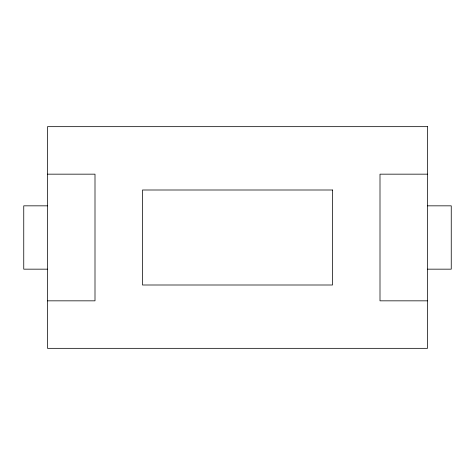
<?xml version="1.0" encoding="UTF-8"?>
<svg xmlns="http://www.w3.org/2000/svg" width="475" height="475" viewBox="0 0 475 475"><rect width="100%" height="100%" fill="white"/><g stroke="black" fill="none" stroke-linecap="round" stroke-linejoin="round"><path stroke-width="0.71" d="M47.5 174.165L95 174.165L95 300.835L47.5 300.835M427.5 174.165L380 174.165L380 300.835L427.5 300.835M47.5 205.835L23.75 205.835L23.75 269.165L47.5 269.165M427.5 205.835L451.25 205.835L451.25 269.165L427.5 269.165M427.5 126.665L47.5 126.665L47.5 348.335L427.5 348.335L427.5 126.665M332.5 190L142.5 190L142.5 285L332.5 285L332.5 190"/></g></svg>
